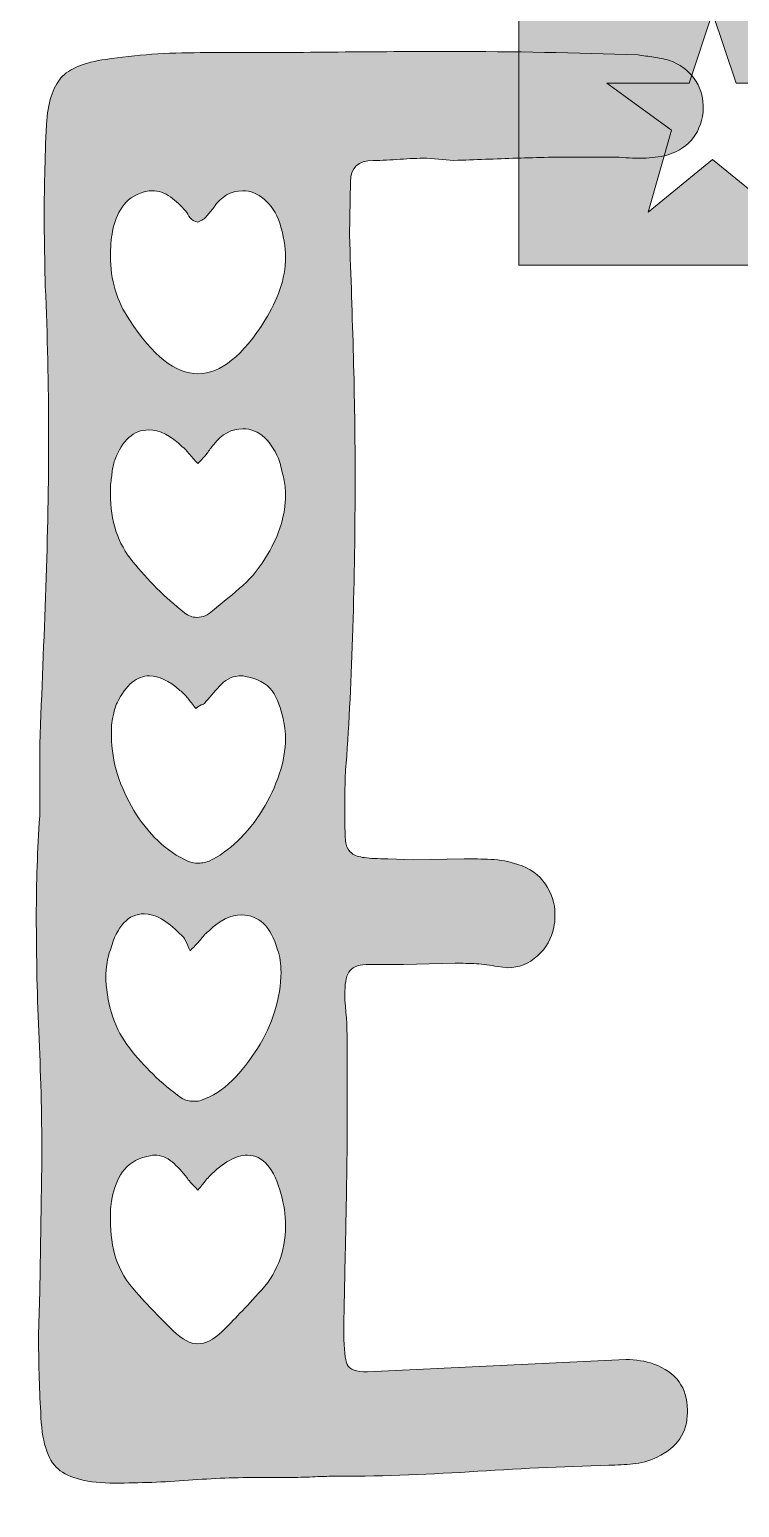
# Model space of a CAD drawing. Header units: inches. Extents: x 71 to 1009, y -1036 to 57.
# Drawn here: x 228.3 to 339.8, y -426.3 to -194.1 of the extents above; entities that cross this region are included whole.
import ezdxf

# ---------------------------------------------------------------- set-up
doc = ezdxf.new("R2010")
doc.units = ezdxf.units.IN
doc.header["$MEASUREMENT"] = 0
doc.layers.add('Layer 1', color=7, linetype='Continuous')

# ---------------------------------------------------------------- blocks, each defined once
blk = doc.blocks.new('block 5')
at = {"layer": 'Layer 1', "true_color": 0xd21b30}
h = blk.add_hatch(color=242, dxfattribs=at)
h.dxf.hatch_style = 2
edge = h.paths.add_edge_path()
edge.add_spline(control_points=[(241.65, -422.43), (237.42, -422.43), (234.45, -421.69), (232.75, -420.22), (231.04, -418.75), (230.13, -415.78), (230.01, -411.32), (229.89, -409.32), (229.81, -407.29), (229.75, -405.23), (229.69, -403.17), (229.66, -401.14), (229.66, -399.15), (229.66, -399.15), (229.84, -392.27), (229.84, -392.27), (229.84, -392.27), (230.19, -371.98), (230.19, -371.98), (230.19, -365.52), (230.04, -359.08), (229.75, -352.67), (229.45, -346.26), (229.31, -339.82), (229.31, -333.35), (229.31, -328.18), (229.48, -322.95), (229.84, -317.65), (229.84, -317.65), (229.84, -306.36), (229.84, -306.36), (230.19, -298.14), (230.51, -289.93), (230.81, -281.76), (231.1, -273.59), (231.25, -265.5), (231.25, -257.51), (231.25, -249.86), (231.07, -242.16), (230.72, -234.4), (230.72, -234.4), (230.54, -224.7), (230.54, -224.7), (230.54, -221.99), (230.57, -219.38), (230.63, -216.85), (230.69, -214.32), (230.77, -211.7), (230.89, -209), (231.13, -205.59), (231.89, -203.15), (233.19, -201.68), (234.48, -200.21), (236.83, -199.24), (240.24, -198.77), (244.95, -198.06), (249.88, -197.71), (255.06, -197.71), (255.06, -197.71), (259.12, -197.71), (259.12, -197.71), (265.11, -197.71), (270.99, -197.68), (276.75, -197.62), (282.52, -197.56), (288.4, -197.53), (294.39, -197.53), (304.27, -197.53), (314.09, -197.71), (323.85, -198.06), (324.67, -198.18), (325.5, -198.3), (326.32, -198.41), (327.14, -198.53), (327.97, -198.71), (328.79, -198.94), (330.44, -199.53), (331.73, -200.47), (332.67, -201.77), (333.61, -203.06), (334.08, -204.47), (334.08, -206), (334.08, -206), (334.08, -207.06), (334.08, -207.06), (333.61, -210.7), (331.55, -213), (327.91, -213.94), (327.32, -214.06), (326.7, -214.14), (326.06, -214.2), (325.41, -214.26), (324.79, -214.29), (324.2, -214.29), (324.2, -214.29), (322.97, -214.29), (322.97, -214.29), (321.56, -214.17), (320.17, -214.11), (318.82, -214.11), (317.47, -214.11), (316.09, -214.11), (314.68, -214.11), (311.38, -214.11), (308.09, -214.17), (304.8, -214.29), (301.51, -214.41), (298.21, -214.53), (294.92, -214.64), (294.92, -214.64), (290.69, -214.29), (290.69, -214.29), (289.28, -214.29), (287.87, -214.35), (286.46, -214.47), (285.05, -214.58), (283.63, -214.64), (282.22, -214.64), (279.87, -214.64), (278.69, -215.76), (278.69, -217.99), (278.69, -217.99), (278.52, -226.46), (278.52, -226.46), (278.75, -232.81), (278.96, -239.16), (279.14, -245.51), (279.31, -251.86), (279.4, -258.27), (279.4, -264.74), (279.4, -272.5), (279.28, -280.29), (279.05, -288.11), (278.81, -295.93), (278.46, -303.01), (277.99, -309.36), (277.87, -310.66), (277.81, -311.95), (277.81, -313.24), (277.81, -314.54), (277.81, -315.83), (277.81, -317.13), (277.81, -317.13), (277.81, -319.59), (277.81, -319.59), (277.81, -320.65), (277.87, -321.48), (277.99, -322.06), (278.1, -322.65), (278.4, -323.12), (278.87, -323.48), (279.34, -323.83), (280.02, -324.07), (280.9, -324.18), (281.78, -324.3), (282.99, -324.36), (284.52, -324.36), (284.52, -324.36), (288.57, -324.53), (288.57, -324.53), (288.57, -324.53), (296.51, -324.36), (296.51, -324.36), (297.92, -324.36), (299.33, -324.39), (300.74, -324.45), (302.16, -324.51), (303.57, -324.77), (304.98, -325.24), (306.86, -325.83), (308.3, -326.86), (309.3, -328.33), (310.3, -329.8), (310.8, -331.35), (310.8, -333), (310.8, -333.94), (310.74, -334.65), (310.62, -335.12), (310.27, -336.88), (309.42, -338.38), (308.06, -339.61), (306.71, -340.85), (305.15, -341.47), (303.39, -341.47), (303.39, -341.47), (301.8, -341.29), (301.8, -341.29), (300.63, -341.06), (299.51, -340.91), (298.45, -340.85), (297.39, -340.79), (296.27, -340.76), (295.1, -340.76), (295.1, -340.76), (286.99, -340.94), (286.99, -340.94), (286.99, -340.94), (281.69, -340.94), (281.69, -340.94), (280.16, -340.94), (279.14, -341.26), (278.61, -341.91), (278.08, -342.55), (277.81, -343.64), (277.81, -345.17), (277.81, -345.17), (277.81, -346.58), (277.81, -346.58), (278.05, -349.05), (278.17, -351.49), (278.17, -353.9), (278.17, -356.31), (278.17, -358.75), (278.17, -361.22), (278.17, -366.28), (278.14, -370.69), (278.08, -374.45), (278.02, -378.21), (277.96, -381.53), (277.9, -384.42), (277.84, -387.3), (277.78, -389.89), (277.73, -392.18), (277.67, -394.47), (277.64, -396.73), (277.64, -398.97), (277.64, -401.44), (277.81, -403.05), (278.17, -403.82), (278.52, -404.58), (279.58, -404.97), (281.34, -404.97), (281.34, -404.97), (321.91, -403.03), (321.91, -403.03), (323.56, -403.03), (325.02, -403.26), (326.32, -403.73), (329.85, -405.02), (331.61, -407.44), (331.61, -410.96), (331.61, -410.96), (331.61, -411.32), (331.61, -411.32), (331.61, -414.49), (330.03, -416.84), (326.85, -418.37), (325.55, -418.96), (324.29, -419.31), (323.06, -419.43), (321.82, -419.55), (320.56, -419.61), (319.27, -419.61), (311.86, -419.84), (304.54, -420.19), (297.3, -420.66), (290.07, -421.13), (282.81, -421.37), (275.52, -421.37), (274.82, -421.37), (273.87, -421.4), (272.7, -421.46), (271.52, -421.52), (270.29, -421.55), (268.99, -421.55), (268.99, -421.55), (264.58, -421.55), (264.58, -421.55), (260.82, -421.55), (257.03, -421.69), (253.21, -421.99), (249.39, -422.28), (245.53, -422.43), (241.65, -422.43)], knot_values=[0, 0, 0, 0, 1, 1, 1, 2, 2, 2, 3, 3, 3, 4, 4, 4, 5, 5, 5, 6, 6, 6, 7, 7, 7, 8, 8, 8, 9, 9, 9, 10, 10, 10, 11, 11, 11, 12, 12, 12, 13, 13, 13, 14, 14, 14, 15, 15, 15, 16, 16, 16, 17, 17, 17, 18, 18, 18, 19, 19, 19, 20, 20, 20, 21, 21, 21, 22, 22, 22, 23, 23, 23, 24, 24, 24, 25, 25, 25, 26, 26, 26, 27, 27, 27, 28, 28, 28, 29, 29, 29, 30, 30, 30, 31, 31, 31, 32, 32, 32, 33, 33, 33, 34, 34, 34, 35, 35, 35, 36, 36, 36, 37, 37, 37, 38, 38, 38, 39, 39, 39, 40, 40, 40, 41, 41, 41, 42, 42, 42, 43, 43, 43, 44, 44, 44, 45, 45, 45, 46, 46, 46, 47, 47, 47, 48, 48, 48, 49, 49, 49, 50, 50, 50, 51, 51, 51, 52, 52, 52, 53, 53, 53, 54, 54, 54, 55, 55, 55, 56, 56, 56, 57, 57, 57, 58, 58, 58, 59, 59, 59, 60, 60, 60, 61, 61, 61, 62, 62, 62, 63, 63, 63, 64, 64, 64, 65, 65, 65, 66, 66, 66, 67, 67, 67, 68, 68, 68, 69, 69, 69, 70, 70, 70, 71, 71, 71, 72, 72, 72, 73, 73, 73, 74, 74, 74, 75, 75, 75, 76, 76, 76, 77, 77, 77, 78, 78, 78, 79, 79, 79, 80, 80, 80, 81, 81, 81, 82, 82, 82, 83, 83, 83, 84, 84, 84, 85, 85, 85, 86, 86, 86, 87, 87, 87, 88, 88, 88, 89, 89, 89, 90, 90, 90, 91, 91, 91, 91], degree=3, periodic=1)
edge = h.paths.add_edge_path()
edge.add_spline(control_points=[(253.47, -338.82), (253.23, -338.23), (253, -337.7), (252.77, -337.23), (252.53, -336.76), (252.24, -336.41), (251.88, -336.17), (249.88, -334.06), (248, -333), (246.24, -333), (243.77, -333), (242.01, -334.88), (240.95, -338.64), (240.48, -339.94), (240.24, -341.41), (240.24, -343.05), (240.24, -343.05), (240.24, -343.41), (240.24, -343.41), (240.48, -347.64), (241.71, -351.2), (243.95, -354.08), (246.18, -356.96), (248.89, -359.58), (252.06, -361.93), (252.77, -362.28), (253.41, -362.46), (254, -362.46), (254.59, -362.46), (255, -362.4), (255.24, -362.28), (257, -361.69), (258.61, -360.67), (260.09, -359.19), (261.56, -357.72), (262.88, -356.05), (264.05, -354.17), (265.23, -352.29), (266.14, -350.32), (266.79, -348.26), (267.44, -346.2), (267.76, -344.17), (267.76, -342.17), (267.76, -340.88), (267.58, -339.7), (267.23, -338.64), (266.17, -335), (264.29, -333.18), (261.58, -333.18), (259.82, -333.18), (258.12, -334), (256.47, -335.65), (256, -336), (255.59, -336.41), (255.24, -336.88), (254.88, -337.35), (254.29, -338), (253.47, -338.82)], knot_values=[0, 0, 0, 0, 1, 1, 1, 2, 2, 2, 3, 3, 3, 4, 4, 4, 5, 5, 5, 6, 6, 6, 7, 7, 7, 8, 8, 8, 9, 9, 9, 10, 10, 10, 11, 11, 11, 12, 12, 12, 13, 13, 13, 14, 14, 14, 15, 15, 15, 16, 16, 16, 17, 17, 17, 18, 18, 18, 19, 19, 19, 19], degree=3, periodic=1)
edge = h.paths.add_edge_path()
edge.add_spline(control_points=[(254.71, -224.34), (254.12, -224.23), (253.71, -223.99), (253.47, -223.64), (253.23, -223.29), (253, -222.93), (252.77, -222.58), (252.06, -221.76), (251.27, -221.02), (250.39, -220.37), (249.5, -219.73), (248.53, -219.41), (247.47, -219.41), (246.88, -219.41), (246.47, -219.47), (246.24, -219.58), (244.71, -220.05), (243.56, -220.85), (242.8, -221.96), (242.03, -223.08), (241.54, -224.34), (241.3, -225.76), (241.18, -226.34), (241.09, -226.99), (241.04, -227.7), (240.97, -228.4), (240.95, -229.05), (240.95, -229.64), (240.95, -233.4), (241.95, -236.75), (243.95, -239.69), (247.59, -245.33), (251.18, -248.16), (254.71, -248.16), (258.24, -248.16), (261.76, -245.33), (265.29, -239.69), (266.23, -238.16), (266.99, -236.58), (267.58, -234.93), (268.17, -233.28), (268.47, -231.58), (268.47, -229.81), (268.47, -228.29), (268.17, -226.52), (267.58, -224.52), (266.99, -222.88), (266.17, -221.61), (265.11, -220.73), (264.05, -219.85), (262.94, -219.41), (261.76, -219.41), (259.88, -219.41), (258.35, -220.29), (257.18, -222.05), (256.82, -222.52), (256.47, -222.96), (256.12, -223.37), (255.77, -223.79), (255.29, -224.11), (254.71, -224.34)], knot_values=[0, 0, 0, 0, 1, 1, 1, 2, 2, 2, 3, 3, 3, 4, 4, 4, 5, 5, 5, 6, 6, 6, 7, 7, 7, 8, 8, 8, 9, 9, 9, 10, 10, 10, 11, 11, 11, 12, 12, 12, 13, 13, 13, 14, 14, 14, 15, 15, 15, 16, 16, 16, 17, 17, 17, 18, 18, 18, 19, 19, 19, 20, 20, 20, 20], degree=3, periodic=1)
edge = h.paths.add_edge_path()
edge.add_spline(control_points=[(254.71, -262.27), (254.12, -261.68), (253.65, -261.15), (253.3, -260.68), (252.94, -260.21), (252.59, -259.86), (252.24, -259.62), (250.47, -257.86), (248.71, -256.98), (246.94, -256.98), (244.59, -256.98), (242.83, -258.56), (241.65, -261.74), (241.42, -262.33), (241.27, -262.97), (241.21, -263.68), (241.15, -264.38), (241.06, -265.09), (240.95, -265.8), (240.95, -265.8), (240.95, -267.03), (240.95, -267.03), (240.95, -271.26), (242.12, -274.82), (244.48, -277.7), (246.83, -280.58), (249.53, -283.26), (252.59, -285.73), (253.18, -286.2), (253.83, -286.43), (254.53, -286.43), (255.47, -286.43), (256.3, -286.08), (257, -285.38), (258.65, -284.08), (260.23, -282.76), (261.76, -281.41), (263.29, -280.06), (264.58, -278.44), (265.64, -276.56), (267.52, -273.38), (268.47, -270.27), (268.47, -267.21), (268.47, -266.27), (268.38, -265.41), (268.2, -264.65), (268.02, -263.89), (267.82, -263.03), (267.58, -262.09), (266.99, -260.45), (266.2, -259.15), (265.2, -258.21), (264.2, -257.27), (263.05, -256.8), (261.76, -256.8), (260, -256.8), (258.47, -257.62), (257.18, -259.27), (256.82, -259.74), (256.47, -260.21), (256.12, -260.68), (255.77, -261.15), (255.29, -261.68), (254.71, -262.27)], knot_values=[0, 0, 0, 0, 1, 1, 1, 2, 2, 2, 3, 3, 3, 4, 4, 4, 5, 5, 5, 6, 6, 6, 7, 7, 7, 8, 8, 8, 9, 9, 9, 10, 10, 10, 11, 11, 11, 12, 12, 12, 13, 13, 13, 14, 14, 14, 15, 15, 15, 16, 16, 16, 17, 17, 17, 18, 18, 18, 19, 19, 19, 20, 20, 20, 21, 21, 21, 21], degree=3, periodic=1)
edge = h.paths.add_edge_path()
edge.add_spline(control_points=[(254.71, -376.39), (253.76, -375.45), (253.18, -374.8), (252.94, -374.45), (252.24, -373.51), (251.47, -372.69), (250.65, -371.98), (249.83, -371.28), (248.89, -370.92), (247.83, -370.92), (247.59, -370.92), (247, -371.04), (246.06, -371.28), (244.42, -371.86), (243.24, -372.78), (242.54, -374.01), (241.83, -375.24), (241.36, -376.63), (241.13, -378.16), (241.01, -378.74), (240.95, -379.24), (240.95, -379.65), (240.95, -380.07), (240.95, -380.56), (240.95, -381.15), (240.95, -383.27), (241.24, -385.27), (241.83, -387.15), (242.42, -389.03), (243.48, -390.79), (245, -392.44), (247.47, -395.15), (249.41, -397.17), (250.83, -398.53), (252.24, -399.88), (253.53, -400.56), (254.71, -400.56), (255.88, -400.56), (257.15, -399.91), (258.5, -398.62), (259.85, -397.32), (261.76, -395.32), (264.23, -392.62), (267.05, -389.68), (268.47, -386.15), (268.47, -382.04), (268.47, -380.27), (268.23, -378.62), (267.76, -377.1), (266.7, -372.98), (264.94, -370.92), (262.47, -370.92), (260.7, -370.92), (258.7, -372.04), (256.47, -374.27), (256.23, -374.51), (256, -374.77), (255.77, -375.07), (255.53, -375.36), (255.18, -375.8), (254.71, -376.39)], knot_values=[0, 0, 0, 0, 1, 1, 1, 2, 2, 2, 3, 3, 3, 4, 4, 4, 5, 5, 5, 6, 6, 6, 7, 7, 7, 8, 8, 8, 9, 9, 9, 10, 10, 10, 11, 11, 11, 12, 12, 12, 13, 13, 13, 14, 14, 14, 15, 15, 15, 16, 16, 16, 17, 17, 17, 18, 18, 18, 19, 19, 19, 20, 20, 20, 20], degree=3, periodic=1)
edge = h.paths.add_edge_path()
edge.add_spline(control_points=[(254.35, -300.72), (253.88, -300.13), (253.47, -299.6), (253.12, -299.13), (252.77, -298.66), (252.35, -298.25), (251.88, -297.9), (250.12, -296.37), (248.53, -295.61), (247.12, -295.61), (245.12, -295.61), (243.42, -297.02), (242.01, -299.84), (241.77, -300.31), (241.54, -301.13), (241.3, -302.31), (241.18, -302.78), (241.13, -303.25), (241.13, -303.72), (241.13, -304.19), (241.13, -304.66), (241.13, -305.13), (241.13, -307.13), (241.45, -309.13), (242.09, -311.13), (242.74, -313.13), (243.59, -315.01), (244.65, -316.77), (245.71, -318.54), (246.97, -320.12), (248.45, -321.53), (249.91, -322.95), (251.47, -324), (253.12, -324.71), (253.83, -324.95), (254.29, -325.06), (254.53, -325.06), (254.88, -325.06), (255.2, -325.03), (255.5, -324.97), (255.79, -324.92), (256.12, -324.83), (256.47, -324.71), (258, -324), (259.5, -322.95), (260.97, -321.53), (262.44, -320.12), (263.73, -318.51), (264.85, -316.68), (265.97, -314.86), (266.85, -312.98), (267.49, -311.04), (268.14, -309.1), (268.47, -307.25), (268.47, -305.48), (268.47, -304.54), (268.4, -303.9), (268.29, -303.54), (268.05, -301.9), (267.61, -300.37), (266.97, -298.96), (266.32, -297.55), (265.11, -296.55), (263.35, -295.96), (262.41, -295.72), (261.82, -295.61), (261.58, -295.61), (260.29, -295.61), (259.23, -296.05), (258.41, -296.93), (257.59, -297.81), (256.76, -298.72), (255.94, -299.66), (255.82, -299.9), (255.65, -300.05), (255.41, -300.1), (255.18, -300.16), (254.82, -300.37), (254.35, -300.72)], knot_values=[0, 0, 0, 0, 1, 1, 1, 2, 2, 2, 3, 3, 3, 4, 4, 4, 5, 5, 5, 6, 6, 6, 7, 7, 7, 8, 8, 8, 9, 9, 9, 10, 10, 10, 11, 11, 11, 12, 12, 12, 13, 13, 13, 14, 14, 14, 15, 15, 15, 16, 16, 16, 17, 17, 17, 18, 18, 18, 19, 19, 19, 20, 20, 20, 21, 21, 21, 22, 22, 22, 23, 23, 23, 24, 24, 24, 25, 25, 25, 26, 26, 26, 26], degree=3, periodic=1)
at = {"layer": 'Layer 1', "lineweight": 0}
for points, knots in [([(241.65, -422.43), (237.42, -422.43), (234.45, -421.69), (232.75, -420.22), (231.04, -418.75), (230.13, -415.78), (230.01, -411.32), (229.89, -409.32), (229.81, -407.29), (229.75, -405.23), (229.69, -403.17), (229.66, -401.14), (229.66, -399.15), (229.66, -399.15), (229.84, -392.27), (229.84, -392.27), (229.84, -392.27), (230.19, -371.98), (230.19, -371.98), (230.19, -365.52), (230.04, -359.08), (229.75, -352.67), (229.45, -346.26), (229.31, -339.82), (229.31, -333.35), (229.31, -328.18), (229.48, -322.95), (229.84, -317.65), (229.84, -317.65), (229.84, -306.36), (229.84, -306.36), (230.19, -298.14), (230.51, -289.93), (230.81, -281.76), (231.1, -273.59), (231.25, -265.5), (231.25, -257.51), (231.25, -249.86), (231.07, -242.16), (230.72, -234.4), (230.72, -234.4), (230.54, -224.7), (230.54, -224.7), (230.54, -221.99), (230.57, -219.38), (230.63, -216.85), (230.69, -214.32), (230.77, -211.7), (230.89, -209), (231.13, -205.59), (231.89, -203.15), (233.19, -201.68), (234.48, -200.21), (236.83, -199.24), (240.24, -198.77), (244.95, -198.06), (249.88, -197.71), (255.06, -197.71), (255.06, -197.71), (259.12, -197.71), (259.12, -197.71), (265.11, -197.71), (270.99, -197.68), (276.75, -197.62), (282.52, -197.56), (288.4, -197.53), (294.39, -197.53), (304.27, -197.53), (314.09, -197.71), (323.85, -198.06), (324.67, -198.18), (325.5, -198.3), (326.32, -198.41), (327.14, -198.53), (327.97, -198.71), (328.79, -198.94), (330.44, -199.53), (331.73, -200.47), (332.67, -201.77), (333.61, -203.06), (334.08, -204.47), (334.08, -206), (334.08, -206), (334.08, -207.06), (334.08, -207.06), (333.61, -210.7), (331.55, -213), (327.91, -213.94), (327.32, -214.06), (326.7, -214.14), (326.06, -214.2), (325.41, -214.26), (324.79, -214.29), (324.2, -214.29), (324.2, -214.29), (322.97, -214.29), (322.97, -214.29), (321.56, -214.17), (320.17, -214.11), (318.82, -214.11), (317.47, -214.11), (316.09, -214.11), (314.68, -214.11), (311.38, -214.11), (308.09, -214.17), (304.8, -214.29), (301.51, -214.41), (298.21, -214.53), (294.92, -214.64), (294.92, -214.64), (290.69, -214.29), (290.69, -214.29), (289.28, -214.29), (287.87, -214.35), (286.46, -214.47), (285.05, -214.58), (283.63, -214.64), (282.22, -214.64), (279.87, -214.64), (278.69, -215.76), (278.69, -217.99), (278.69, -217.99), (278.52, -226.46), (278.52, -226.46), (278.75, -232.81), (278.96, -239.16), (279.14, -245.51), (279.31, -251.86), (279.4, -258.27), (279.4, -264.74), (279.4, -272.5), (279.28, -280.29), (279.05, -288.11), (278.81, -295.93), (278.46, -303.01), (277.99, -309.36), (277.87, -310.66), (277.81, -311.95), (277.81, -313.24), (277.81, -314.54), (277.81, -315.83), (277.81, -317.13), (277.81, -317.13), (277.81, -319.59), (277.81, -319.59), (277.81, -320.65), (277.87, -321.48), (277.99, -322.06), (278.1, -322.65), (278.4, -323.12), (278.87, -323.48), (279.34, -323.83), (280.02, -324.07), (280.9, -324.18), (281.78, -324.3), (282.99, -324.36), (284.52, -324.36), (284.52, -324.36), (288.57, -324.53), (288.57, -324.53), (288.57, -324.53), (296.51, -324.36), (296.51, -324.36), (297.92, -324.36), (299.33, -324.39), (300.74, -324.45), (302.16, -324.51), (303.57, -324.77), (304.98, -325.24), (306.86, -325.83), (308.3, -326.86), (309.3, -328.33), (310.3, -329.8), (310.8, -331.35), (310.8, -333), (310.8, -333.94), (310.74, -334.65), (310.62, -335.12), (310.27, -336.88), (309.42, -338.38), (308.06, -339.61), (306.71, -340.85), (305.15, -341.47), (303.39, -341.47), (303.39, -341.47), (301.8, -341.29), (301.8, -341.29), (300.63, -341.06), (299.51, -340.91), (298.45, -340.85), (297.39, -340.79), (296.27, -340.76), (295.1, -340.76), (295.1, -340.76), (286.99, -340.94), (286.99, -340.94), (286.99, -340.94), (281.69, -340.94), (281.69, -340.94), (280.16, -340.94), (279.14, -341.26), (278.61, -341.91), (278.08, -342.55), (277.81, -343.64), (277.81, -345.17), (277.81, -345.17), (277.81, -346.58), (277.81, -346.58), (278.05, -349.05), (278.17, -351.49), (278.17, -353.9), (278.17, -356.31), (278.17, -358.75), (278.17, -361.22), (278.17, -366.28), (278.14, -370.69), (278.08, -374.45), (278.02, -378.21), (277.96, -381.53), (277.9, -384.42), (277.84, -387.3), (277.78, -389.89), (277.73, -392.18), (277.67, -394.47), (277.64, -396.73), (277.64, -398.97), (277.64, -401.44), (277.81, -403.05), (278.17, -403.82), (278.52, -404.58), (279.58, -404.97), (281.34, -404.97), (281.34, -404.97), (321.91, -403.03), (321.91, -403.03), (323.56, -403.03), (325.02, -403.26), (326.32, -403.73), (329.85, -405.02), (331.61, -407.44), (331.61, -410.96), (331.61, -410.96), (331.61, -411.32), (331.61, -411.32), (331.61, -414.49), (330.03, -416.84), (326.85, -418.37), (325.55, -418.96), (324.29, -419.31), (323.06, -419.43), (321.82, -419.55), (320.56, -419.61), (319.27, -419.61), (311.86, -419.84), (304.54, -420.19), (297.3, -420.66), (290.07, -421.13), (282.81, -421.37), (275.52, -421.37), (274.82, -421.37), (273.87, -421.4), (272.7, -421.46), (271.52, -421.52), (270.29, -421.55), (268.99, -421.55), (268.99, -421.55), (264.58, -421.55), (264.58, -421.55), (260.82, -421.55), (257.03, -421.69), (253.21, -421.99), (249.39, -422.28), (245.53, -422.43), (241.65, -422.43)], [0, 0, 0, 0, 1, 1, 1, 2, 2, 2, 3, 3, 3, 4, 4, 4, 5, 5, 5, 6, 6, 6, 7, 7, 7, 8, 8, 8, 9, 9, 9, 10, 10, 10, 11, 11, 11, 12, 12, 12, 13, 13, 13, 14, 14, 14, 15, 15, 15, 16, 16, 16, 17, 17, 17, 18, 18, 18, 19, 19, 19, 20, 20, 20, 21, 21, 21, 22, 22, 22, 23, 23, 23, 24, 24, 24, 25, 25, 25, 26, 26, 26, 27, 27, 27, 28, 28, 28, 29, 29, 29, 30, 30, 30, 31, 31, 31, 32, 32, 32, 33, 33, 33, 34, 34, 34, 35, 35, 35, 36, 36, 36, 37, 37, 37, 38, 38, 38, 39, 39, 39, 40, 40, 40, 41, 41, 41, 42, 42, 42, 43, 43, 43, 44, 44, 44, 45, 45, 45, 46, 46, 46, 47, 47, 47, 48, 48, 48, 49, 49, 49, 50, 50, 50, 51, 51, 51, 52, 52, 52, 53, 53, 53, 54, 54, 54, 55, 55, 55, 56, 56, 56, 57, 57, 57, 58, 58, 58, 59, 59, 59, 60, 60, 60, 61, 61, 61, 62, 62, 62, 63, 63, 63, 64, 64, 64, 65, 65, 65, 66, 66, 66, 67, 67, 67, 68, 68, 68, 69, 69, 69, 70, 70, 70, 71, 71, 71, 72, 72, 72, 73, 73, 73, 74, 74, 74, 75, 75, 75, 76, 76, 76, 77, 77, 77, 78, 78, 78, 79, 79, 79, 80, 80, 80, 81, 81, 81, 82, 82, 82, 83, 83, 83, 84, 84, 84, 85, 85, 85, 86, 86, 86, 87, 87, 87, 88, 88, 88, 89, 89, 89, 90, 90, 90, 91, 91, 91, 91]), ([(254.71, -224.34), (254.12, -224.23), (253.71, -223.99), (253.47, -223.64), (253.23, -223.29), (253, -222.93), (252.77, -222.58), (252.06, -221.76), (251.27, -221.02), (250.39, -220.37), (249.5, -219.73), (248.53, -219.41), (247.47, -219.41), (246.88, -219.41), (246.47, -219.47), (246.24, -219.58), (244.71, -220.05), (243.56, -220.85), (242.8, -221.96), (242.03, -223.08), (241.54, -224.34), (241.3, -225.76), (241.18, -226.34), (241.09, -226.99), (241.04, -227.7), (240.97, -228.4), (240.95, -229.05), (240.95, -229.64), (240.95, -233.4), (241.95, -236.75), (243.95, -239.69), (247.59, -245.33), (251.18, -248.16), (254.71, -248.16), (258.24, -248.16), (261.76, -245.33), (265.29, -239.69), (266.23, -238.16), (266.99, -236.58), (267.58, -234.93), (268.17, -233.28), (268.47, -231.58), (268.47, -229.81), (268.47, -228.29), (268.17, -226.52), (267.58, -224.52), (266.99, -222.88), (266.17, -221.61), (265.11, -220.73), (264.05, -219.85), (262.94, -219.41), (261.76, -219.41), (259.88, -219.41), (258.35, -220.29), (257.18, -222.05), (256.82, -222.52), (256.47, -222.96), (256.12, -223.37), (255.77, -223.79), (255.29, -224.11), (254.71, -224.34)], [0, 0, 0, 0, 1, 1, 1, 2, 2, 2, 3, 3, 3, 4, 4, 4, 5, 5, 5, 6, 6, 6, 7, 7, 7, 8, 8, 8, 9, 9, 9, 10, 10, 10, 11, 11, 11, 12, 12, 12, 13, 13, 13, 14, 14, 14, 15, 15, 15, 16, 16, 16, 17, 17, 17, 18, 18, 18, 19, 19, 19, 20, 20, 20, 20]), ([(254.71, -262.27), (254.12, -261.68), (253.65, -261.15), (253.3, -260.68), (252.94, -260.21), (252.59, -259.86), (252.24, -259.62), (250.47, -257.86), (248.71, -256.98), (246.94, -256.98), (244.59, -256.98), (242.83, -258.56), (241.65, -261.74), (241.42, -262.33), (241.27, -262.97), (241.21, -263.68), (241.15, -264.38), (241.06, -265.09), (240.95, -265.8), (240.95, -265.8), (240.95, -267.03), (240.95, -267.03), (240.95, -271.26), (242.12, -274.82), (244.48, -277.7), (246.83, -280.58), (249.53, -283.26), (252.59, -285.73), (253.18, -286.2), (253.83, -286.43), (254.53, -286.43), (255.47, -286.43), (256.3, -286.08), (257, -285.38), (258.65, -284.08), (260.23, -282.76), (261.76, -281.41), (263.29, -280.06), (264.58, -278.44), (265.64, -276.56), (267.52, -273.38), (268.47, -270.27), (268.47, -267.21), (268.47, -266.27), (268.38, -265.41), (268.2, -264.65), (268.02, -263.89), (267.82, -263.03), (267.58, -262.09), (266.99, -260.45), (266.2, -259.15), (265.2, -258.21), (264.2, -257.27), (263.05, -256.8), (261.76, -256.8), (260, -256.8), (258.47, -257.62), (257.18, -259.27), (256.82, -259.74), (256.47, -260.21), (256.12, -260.68), (255.77, -261.15), (255.29, -261.68), (254.71, -262.27)], [0, 0, 0, 0, 1, 1, 1, 2, 2, 2, 3, 3, 3, 4, 4, 4, 5, 5, 5, 6, 6, 6, 7, 7, 7, 8, 8, 8, 9, 9, 9, 10, 10, 10, 11, 11, 11, 12, 12, 12, 13, 13, 13, 14, 14, 14, 15, 15, 15, 16, 16, 16, 17, 17, 17, 18, 18, 18, 19, 19, 19, 20, 20, 20, 21, 21, 21, 21]), ([(254.35, -300.72), (253.88, -300.13), (253.47, -299.6), (253.12, -299.13), (252.77, -298.66), (252.35, -298.25), (251.88, -297.9), (250.12, -296.37), (248.53, -295.61), (247.12, -295.61), (245.12, -295.61), (243.42, -297.02), (242.01, -299.84), (241.77, -300.31), (241.54, -301.13), (241.3, -302.31), (241.18, -302.78), (241.13, -303.25), (241.13, -303.72), (241.13, -304.19), (241.13, -304.66), (241.13, -305.13), (241.13, -307.13), (241.45, -309.13), (242.09, -311.13), (242.74, -313.13), (243.59, -315.01), (244.65, -316.77), (245.71, -318.54), (246.97, -320.12), (248.45, -321.53), (249.91, -322.95), (251.47, -324), (253.12, -324.71), (253.83, -324.95), (254.29, -325.06), (254.53, -325.06), (254.88, -325.06), (255.2, -325.03), (255.5, -324.97), (255.79, -324.92), (256.12, -324.83), (256.47, -324.71), (258, -324), (259.5, -322.95), (260.97, -321.53), (262.44, -320.12), (263.73, -318.51), (264.85, -316.68), (265.97, -314.86), (266.85, -312.98), (267.49, -311.04), (268.14, -309.1), (268.47, -307.25), (268.47, -305.48), (268.47, -304.54), (268.4, -303.9), (268.29, -303.54), (268.05, -301.9), (267.61, -300.37), (266.97, -298.96), (266.32, -297.55), (265.11, -296.55), (263.35, -295.96), (262.41, -295.72), (261.82, -295.61), (261.58, -295.61), (260.29, -295.61), (259.23, -296.05), (258.41, -296.93), (257.59, -297.81), (256.76, -298.72), (255.94, -299.66), (255.82, -299.9), (255.65, -300.05), (255.41, -300.1), (255.18, -300.16), (254.82, -300.37), (254.35, -300.72)], [0, 0, 0, 0, 1, 1, 1, 2, 2, 2, 3, 3, 3, 4, 4, 4, 5, 5, 5, 6, 6, 6, 7, 7, 7, 8, 8, 8, 9, 9, 9, 10, 10, 10, 11, 11, 11, 12, 12, 12, 13, 13, 13, 14, 14, 14, 15, 15, 15, 16, 16, 16, 17, 17, 17, 18, 18, 18, 19, 19, 19, 20, 20, 20, 21, 21, 21, 22, 22, 22, 23, 23, 23, 24, 24, 24, 25, 25, 25, 26, 26, 26, 26]), ([(253.47, -338.82), (253.23, -338.23), (253, -337.7), (252.77, -337.23), (252.53, -336.76), (252.24, -336.41), (251.88, -336.17), (249.88, -334.06), (248, -333), (246.24, -333), (243.77, -333), (242.01, -334.88), (240.95, -338.64), (240.48, -339.94), (240.24, -341.41), (240.24, -343.05), (240.24, -343.05), (240.24, -343.41), (240.24, -343.41), (240.48, -347.64), (241.71, -351.2), (243.95, -354.08), (246.18, -356.96), (248.89, -359.58), (252.06, -361.93), (252.77, -362.28), (253.41, -362.46), (254, -362.46), (254.59, -362.46), (255, -362.4), (255.24, -362.28), (257, -361.69), (258.61, -360.67), (260.09, -359.19), (261.56, -357.72), (262.88, -356.05), (264.05, -354.17), (265.23, -352.29), (266.14, -350.32), (266.79, -348.26), (267.44, -346.2), (267.76, -344.17), (267.76, -342.17), (267.76, -340.88), (267.58, -339.7), (267.23, -338.64), (266.17, -335), (264.29, -333.18), (261.58, -333.18), (259.82, -333.18), (258.12, -334), (256.47, -335.65), (256, -336), (255.59, -336.41), (255.24, -336.88), (254.88, -337.35), (254.29, -338), (253.47, -338.82)], [0, 0, 0, 0, 1, 1, 1, 2, 2, 2, 3, 3, 3, 4, 4, 4, 5, 5, 5, 6, 6, 6, 7, 7, 7, 8, 8, 8, 9, 9, 9, 10, 10, 10, 11, 11, 11, 12, 12, 12, 13, 13, 13, 14, 14, 14, 15, 15, 15, 16, 16, 16, 17, 17, 17, 18, 18, 18, 19, 19, 19, 19]), ([(254.71, -376.39), (253.76, -375.45), (253.18, -374.8), (252.94, -374.45), (252.24, -373.51), (251.47, -372.69), (250.65, -371.98), (249.83, -371.28), (248.89, -370.92), (247.83, -370.92), (247.59, -370.92), (247, -371.04), (246.06, -371.28), (244.42, -371.86), (243.24, -372.78), (242.54, -374.01), (241.83, -375.24), (241.36, -376.63), (241.13, -378.16), (241.01, -378.74), (240.95, -379.24), (240.95, -379.65), (240.95, -380.07), (240.95, -380.56), (240.95, -381.15), (240.95, -383.27), (241.24, -385.27), (241.83, -387.15), (242.42, -389.03), (243.48, -390.79), (245, -392.44), (247.47, -395.15), (249.41, -397.17), (250.83, -398.53), (252.24, -399.88), (253.53, -400.56), (254.71, -400.56), (255.88, -400.56), (257.15, -399.91), (258.5, -398.62), (259.85, -397.32), (261.76, -395.32), (264.23, -392.62), (267.05, -389.68), (268.47, -386.15), (268.47, -382.04), (268.47, -380.27), (268.23, -378.62), (267.76, -377.1), (266.7, -372.98), (264.94, -370.92), (262.47, -370.92), (260.7, -370.92), (258.7, -372.04), (256.47, -374.27), (256.23, -374.51), (256, -374.77), (255.77, -375.07), (255.53, -375.36), (255.18, -375.8), (254.71, -376.39)], [0, 0, 0, 0, 1, 1, 1, 2, 2, 2, 3, 3, 3, 4, 4, 4, 5, 5, 5, 6, 6, 6, 7, 7, 7, 8, 8, 8, 9, 9, 9, 10, 10, 10, 11, 11, 11, 12, 12, 12, 13, 13, 13, 14, 14, 14, 15, 15, 15, 16, 16, 16, 17, 17, 17, 18, 18, 18, 19, 19, 19, 20, 20, 20, 20])]:
    blk.add_open_spline(points, degree=3, knots=knots, dxfattribs=at)
blk = doc.blocks.new('block 11')
at = {"layer": 'Layer 1', "true_color": 0x2b568d}
h = blk.add_hatch(color=167, dxfattribs=at)
h.paths.add_polyline_path([(305.13, 56.6), (674.89, 56.6), (674.89, -231.08), (305.13, -231.08)])
h.paths.add_polyline_path([(352.15, 34.48), (339.26, 34.48), (335.56, 45.57), (331.88, 34.48), (318.95, 34.48), (329.11, 27.09), (325.42, 14.19), (335.56, 22.49), (345.71, 15.12), (342.01, 27.09)])
h.paths.add_polyline_path([(657.38, -202.49), (645.38, -202.49), (640.76, -191.44), (637.07, -202.49), (625.12, -202.49), (635.23, -209.89), (630.62, -222.77), (640.76, -214.48), (650.94, -222.77), (647.21, -209.89)])
h.paths.add_polyline_path([(596.52, -202.49), (583.61, -202.49), (579.93, -191.44), (576.23, -202.49), (563.32, -202.49), (573.45, -209.89), (569.76, -222.77), (579.93, -214.48), (590.09, -222.77), (586.35, -209.89)])
h.paths.add_polyline_path([(534.73, -202.49), (522.74, -202.49), (519.05, -191.44), (515.36, -202.49), (502.46, -202.49), (512.59, -209.89), (507.98, -222.77), (519.05, -214.48), (529.19, -222.77), (525.49, -209.89)])
h.paths.add_polyline_path([(473.86, -202.49), (461.88, -202.49), (458.19, -191.44), (453.6, -202.49), (441.6, -202.49), (451.75, -209.89), (447.12, -222.77), (458.19, -214.48), (468.33, -222.77), (463.73, -209.89)])
h.paths.add_polyline_path([(413.02, -202.49), (401.04, -202.49), (396.41, -191.44), (392.71, -202.49), (380.74, -202.49), (390.89, -209.89), (386.27, -222.77), (396.41, -214.48), (406.57, -222.77), (402.89, -209.89)])
h.paths.add_polyline_path([(352.15, -202.49), (339.26, -202.49), (335.56, -191.44), (331.88, -202.49), (318.95, -202.49), (329.11, -209.89), (325.42, -222.77), (335.56, -214.48), (345.71, -222.77), (342.01, -209.89)])
h.paths.add_polyline_path([(625.12, -172.99), (613.12, -172.99), (609.42, -161.93), (605.76, -172.99), (592.84, -172.99), (602.96, -180.37), (598.36, -193.3), (609.42, -185), (619.57, -192.38), (614.95, -180.37)])
h.paths.add_polyline_path([(564.27, -172.99), (552.27, -172.99), (547.66, -161.93), (543.98, -172.99), (531.94, -172.99), (542.12, -180.37), (537.49, -193.3), (547.66, -185), (557.79, -192.38), (554.08, -180.37)])
h.paths.add_polyline_path([(503.37, -172.99), (490.48, -172.99), (486.79, -161.93), (483.08, -172.99), (470.2, -172.99), (480.34, -180.37), (476.64, -193.3), (486.79, -185), (496.91, -192.38), (493.24, -180.37)])
h.paths.add_polyline_path([(442.52, -172.99), (429.63, -172.99), (425.92, -161.93), (422.25, -172.99), (409.32, -172.99), (419.45, -180.37), (415.77, -193.3), (425.92, -185), (436.06, -192.38), (432.38, -180.37)])
h.paths.add_polyline_path([(380.74, -172.99), (368.77, -172.99), (365.06, -161.93), (361.4, -172.99), (348.47, -172.99), (358.61, -180.37), (353.97, -193.3), (365.06, -185), (375.21, -192.38), (370.59, -180.37)])
h.paths.add_polyline_path([(625.12, -113.99), (613.12, -113.99), (609.42, -102.95), (605.76, -113.99), (592.84, -113.99), (602.96, -121.37), (598.36, -133.33), (609.42, -125.96), (619.57, -133.33), (614.95, -121.37)])
h.paths.add_polyline_path([(564.27, -113.99), (552.27, -113.99), (547.66, -102.95), (543.98, -113.99), (531.94, -113.99), (542.12, -121.37), (537.49, -133.33), (547.66, -125.96), (557.79, -133.33), (554.08, -121.37)])
h.paths.add_polyline_path([(503.37, -113.99), (490.48, -113.99), (486.79, -102.95), (483.08, -113.99), (470.2, -113.99), (480.34, -121.37), (476.64, -133.33), (486.79, -125.96), (496.91, -133.33), (493.24, -121.37)])
h.paths.add_polyline_path([(442.52, -113.99), (429.63, -113.99), (425.92, -102.95), (422.25, -113.99), (409.32, -113.99), (419.45, -121.37), (415.77, -133.33), (425.92, -125.96), (436.06, -133.33), (432.38, -121.37)])
h.paths.add_polyline_path([(380.74, -113.99), (368.77, -113.99), (365.06, -102.95), (361.4, -113.99), (348.47, -113.99), (358.61, -121.37), (353.97, -133.33), (365.06, -125.96), (375.21, -133.33), (370.59, -121.37)])
h.paths.add_polyline_path([(625.12, -54.96), (613.12, -54.96), (609.42, -43), (605.76, -54.96), (592.84, -54.96), (602.96, -62.33), (598.36, -74.33), (609.42, -66.98), (619.57, -74.33), (614.95, -62.33)])
h.paths.add_polyline_path([(564.27, -54.96), (552.27, -54.96), (547.66, -43), (543.98, -54.96), (531.94, -54.96), (542.12, -62.33), (537.49, -74.33), (547.66, -66.98), (557.79, -74.33), (554.08, -62.33)])
h.paths.add_polyline_path([(503.37, -54.96), (490.48, -54.96), (486.79, -43), (483.08, -54.96), (470.2, -54.96), (480.34, -62.33), (476.64, -74.33), (486.79, -66.98), (496.91, -74.33), (493.24, -62.33)])
h.paths.add_polyline_path([(442.52, -54.96), (429.63, -54.96), (425.92, -43), (422.25, -54.96), (409.32, -54.96), (419.45, -62.33), (415.77, -74.33), (425.92, -66.98), (436.06, -74.33), (432.38, -62.33)])
h.paths.add_polyline_path([(380.74, -54.96), (368.77, -54.96), (365.06, -43), (361.4, -54.96), (348.47, -54.96), (358.61, -62.33), (353.97, -74.33), (365.06, -66.98), (375.21, -74.33), (370.59, -62.33)])
h.paths.add_polyline_path([(625.12, 4.97), (613.12, 4.97), (609.42, 16.04), (605.76, 4.97), (592.84, 4.97), (602.96, -2.43), (598.36, -15.3), (609.42, -7.04), (619.57, -15.3), (614.95, -2.43)])
h.paths.add_polyline_path([(564.27, 4.97), (552.27, 4.97), (547.66, 16.04), (543.98, 4.97), (531.94, 4.97), (542.12, -2.43), (537.49, -15.3), (547.66, -7.04), (557.79, -15.3), (554.08, -2.43)])
h.paths.add_polyline_path([(503.37, 4.97), (490.48, 4.97), (486.79, 16.04), (483.08, 4.97), (470.2, 4.97), (480.34, -2.43), (476.64, -15.3), (486.79, -7.04), (496.91, -15.3), (493.24, -2.43)])
h.paths.add_polyline_path([(442.52, 4.97), (429.63, 4.97), (425.92, 16.04), (422.25, 4.97), (409.32, 4.97), (419.45, -2.43), (415.77, -15.3), (425.92, -7.04), (436.06, -15.3), (432.38, -2.43)])
h.paths.add_polyline_path([(380.74, 4.97), (368.77, 4.97), (365.06, 16.04), (361.4, 4.97), (348.47, 4.97), (358.61, -2.43), (353.97, -15.3), (365.06, -7.04), (375.21, -15.3), (370.59, -2.43)])
h.paths.add_polyline_path([(657.38, -143.5), (645.38, -143.5), (640.76, -132.44), (637.07, -143.5), (625.12, -143.5), (635.23, -150.88), (630.62, -162.85), (640.76, -155.48), (650.94, -162.85), (647.21, -150.88)])
h.paths.add_polyline_path([(596.52, -143.5), (583.61, -143.5), (579.93, -132.44), (576.23, -143.5), (563.32, -143.5), (573.45, -150.88), (569.76, -162.85), (579.93, -155.48), (590.09, -162.85), (586.35, -150.88)])
h.paths.add_polyline_path([(534.73, -143.5), (522.74, -143.5), (519.05, -132.44), (515.36, -143.5), (502.46, -143.5), (512.59, -150.88), (507.98, -162.85), (519.05, -155.48), (529.19, -162.85), (525.49, -150.88)])
h.paths.add_polyline_path([(473.86, -143.5), (461.88, -143.5), (458.19, -132.44), (453.6, -143.5), (441.6, -143.5), (451.75, -150.88), (447.12, -162.85), (458.19, -155.48), (468.33, -162.85), (463.73, -150.88)])
h.paths.add_polyline_path([(413.02, -143.5), (401.04, -143.5), (396.41, -132.44), (392.71, -143.5), (380.74, -143.5), (390.89, -150.88), (386.27, -162.85), (396.41, -155.48), (406.57, -162.85), (402.89, -150.88)])
h.paths.add_polyline_path([(352.15, -143.5), (339.26, -143.5), (335.56, -132.44), (331.88, -143.5), (318.95, -143.5), (329.11, -150.88), (325.42, -162.85), (335.56, -155.48), (345.71, -162.85), (342.01, -150.88)])
h.paths.add_polyline_path([(657.38, -84.48), (645.38, -84.48), (640.76, -72.48), (637.07, -84.48), (625.12, -84.48), (635.23, -91.88), (630.62, -103.85), (640.76, -96.48), (650.94, -103.85), (647.21, -91.88)])
h.paths.add_polyline_path([(596.52, -84.48), (583.61, -84.48), (579.93, -72.48), (576.23, -84.48), (563.32, -84.48), (573.45, -91.88), (569.76, -103.85), (579.93, -96.48), (590.09, -103.85), (586.35, -91.88)])
h.paths.add_polyline_path([(534.73, -84.48), (522.74, -84.48), (519.05, -72.48), (515.36, -84.48), (502.46, -84.48), (512.59, -91.88), (507.98, -103.85), (519.05, -96.48), (529.19, -103.85), (525.49, -91.88)])
h.paths.add_polyline_path([(473.86, -84.48), (461.88, -84.48), (458.19, -72.48), (453.6, -84.48), (441.6, -84.48), (451.75, -91.88), (447.12, -103.85), (458.19, -96.48), (468.33, -103.85), (463.73, -91.88)])
h.paths.add_polyline_path([(413.02, -84.48), (401.04, -84.48), (396.41, -72.48), (392.71, -84.48), (380.74, -84.48), (390.89, -91.88), (386.27, -103.85), (396.41, -96.48), (406.57, -103.85), (402.89, -91.88)])
h.paths.add_polyline_path([(352.15, -84.48), (339.26, -84.48), (335.56, -72.48), (331.88, -84.48), (318.95, -84.48), (329.11, -91.88), (325.42, -103.85), (335.56, -96.48), (345.71, -103.85), (342.01, -91.88)])
h.paths.add_polyline_path([(657.38, -25.48), (645.38, -25.48), (640.76, -13.47), (637.07, -25.48), (625.12, -25.48), (635.23, -32.84), (630.62, -44.84), (640.76, -37.45), (650.94, -44.84), (647.21, -32.84)])
h.paths.add_polyline_path([(596.52, -25.48), (583.61, -25.48), (579.93, -13.47), (576.23, -25.48), (563.32, -25.48), (573.45, -32.84), (569.76, -44.84), (579.93, -37.45), (590.09, -44.84), (586.35, -32.84)])
h.paths.add_polyline_path([(534.73, -25.48), (522.74, -25.48), (519.05, -13.47), (515.36, -25.48), (502.46, -25.48), (512.59, -32.84), (507.98, -44.84), (519.05, -37.45), (529.19, -44.84), (525.49, -32.84)])
h.paths.add_polyline_path([(473.86, -25.48), (461.88, -25.48), (458.19, -13.47), (453.6, -25.48), (441.6, -25.48), (451.75, -32.84), (447.12, -44.84), (458.19, -37.45), (468.33, -44.84), (463.73, -32.84)])
h.paths.add_polyline_path([(413.02, -25.48), (401.04, -25.48), (396.41, -13.47), (392.71, -25.48), (380.74, -25.48), (390.89, -32.84), (386.27, -44.84), (396.41, -37.45), (406.57, -44.84), (402.89, -32.84)])
h.paths.add_polyline_path([(352.15, -25.48), (339.26, -25.48), (335.56, -13.47), (331.88, -25.48), (318.95, -25.48), (329.11, -32.84), (325.42, -44.84), (335.56, -37.45), (345.71, -44.84), (342.01, -32.84)])
h.paths.add_polyline_path([(657.38, 34.48), (645.38, 34.48), (640.76, 45.57), (637.07, 34.48), (625.12, 34.48), (635.23, 27.09), (630.62, 14.19), (640.76, 22.49), (650.94, 15.12), (647.21, 27.09)])
h.paths.add_polyline_path([(596.52, 34.48), (583.61, 34.48), (579.93, 45.57), (576.23, 34.48), (563.32, 34.48), (573.45, 27.09), (569.76, 14.19), (579.93, 22.49), (590.09, 15.12), (586.35, 27.09)])
h.paths.add_polyline_path([(534.73, 34.48), (522.74, 34.48), (519.05, 45.57), (515.36, 34.48), (502.46, 34.48), (512.59, 27.09), (507.98, 14.19), (519.05, 22.49), (529.19, 15.12), (525.49, 27.09)])
h.paths.add_polyline_path([(473.86, 34.48), (461.88, 34.48), (458.19, 45.57), (453.6, 34.48), (441.6, 34.48), (451.75, 27.09), (447.12, 14.19), (458.19, 22.49), (468.33, 15.12), (463.73, 27.09)])
h.paths.add_polyline_path([(413.02, 34.48), (401.04, 34.48), (396.41, 45.57), (392.71, 34.48), (380.74, 34.48), (390.89, 27.09), (386.27, 14.19), (396.41, 22.49), (406.57, 15.12), (402.89, 27.09)])
at = {"layer": 'Layer 1', "lineweight": 0}
for points in [[(305.13, 56.6), (674.89, 56.6), (674.89, -231.08), (305.13, -231.08), (305.13, 56.6), (305.13, 56.6)], [(352.15, -202.49), (339.26, -202.49), (335.56, -191.44), (331.88, -202.49), (318.95, -202.49), (329.11, -209.89), (325.42, -222.77), (335.56, -214.48), (345.71, -222.77), (342.01, -209.89), (352.15, -202.49), (352.15, -202.49)]]:
    blk.add_lwpolyline(points, dxfattribs=at)
blk = doc.blocks.new('block 10')
at = {"layer": 'Layer 1'}
blk.add_blockref('block 11', (0, 0), dxfattribs=at)
blk = doc.blocks.new('block 9')
at = {"layer": 'Layer 1'}
blk.add_blockref('block 10', (0, 0), dxfattribs=at)
blk = doc.blocks.new('block 7')
at = {"layer": 'Layer 1'}
blk.add_blockref('block 9', (0, 0), dxfattribs=at)
blk = doc.blocks.new('block 25')
at = {"layer": 'Layer 1', "true_color": 0x2b568d}
h = blk.add_hatch(color=167, dxfattribs=at)
h.dxf.hatch_style = 2
edge = h.paths.add_edge_path()
edge.add_spline(control_points=[(487.46, -1030.03), (487.46, -1030.03), (479.11, -1022.38), (479.11, -1022.38), (476.77, -1020.22), (475.4, -1015.4), (475.64, -1010.36), (475.64, -1010.36), (83, -1010.36), (83, -1010.36), (83, -1010.36), (83, -123.14), (83, -123.14), (83, -123.14), (367.86, -123.14), (367.86, -123.14), (367.86, -123.14), (367.86, -102.63), (367.86, -102.63), (367.86, -102.63), (70.79, -102.63), (70.79, -102.63), (70.79, -102.63), (70.79, -1030.87), (70.79, -1030.87), (70.79, -1030.87), (487.4, -1030.87), (487.4, -1030.87), (487.4, -1030.87), (487.46, -1030.03), (487.46, -1030.03)], knot_values=[0, 0, 0, 0, 1, 1, 1, 2, 2, 2, 3, 3, 3, 4, 4, 4, 5, 5, 5, 6, 6, 6, 7, 7, 7, 8, 8, 8, 9, 9, 9, 10, 10, 10, 10], degree=3, periodic=1)
at = {"layer": 'Layer 1', "lineweight": 0}
blk.add_open_spline([(487.46, -1030.03), (487.46, -1030.03), (479.11, -1022.38), (479.11, -1022.38), (476.77, -1020.22), (475.4, -1015.4), (475.64, -1010.36), (475.64, -1010.36), (83, -1010.36), (83, -1010.36), (83, -1010.36), (83, -123.14), (83, -123.14), (83, -123.14), (367.86, -123.14), (367.86, -123.14), (367.86, -123.14), (367.86, -102.63), (367.86, -102.63), (367.86, -102.63), (70.79, -102.63), (70.79, -102.63), (70.79, -102.63), (70.79, -1030.87), (70.79, -1030.87), (70.79, -1030.87), (487.4, -1030.87), (487.4, -1030.87), (487.4, -1030.87), (487.46, -1030.03), (487.46, -1030.03)], degree=3, knots=[0, 0, 0, 0, 1, 1, 1, 2, 2, 2, 3, 3, 3, 4, 4, 4, 5, 5, 5, 6, 6, 6, 7, 7, 7, 8, 8, 8, 9, 9, 9, 10, 10, 10, 10], dxfattribs=at)
blk = doc.blocks.new('block 2')
at = {"layer": 'Layer 1'}
for name in ['block 7', 'block 25', 'block 5']:
    blk.add_blockref(name, (0, 0), dxfattribs=at)

msp = doc.modelspace()

# ---------------------------------------------------------------- block references
at = {"layer": 'Layer 1'}
msp.add_blockref('block 2', (0, 0), dxfattribs=at)

doc.saveas('drawing.dxf')
